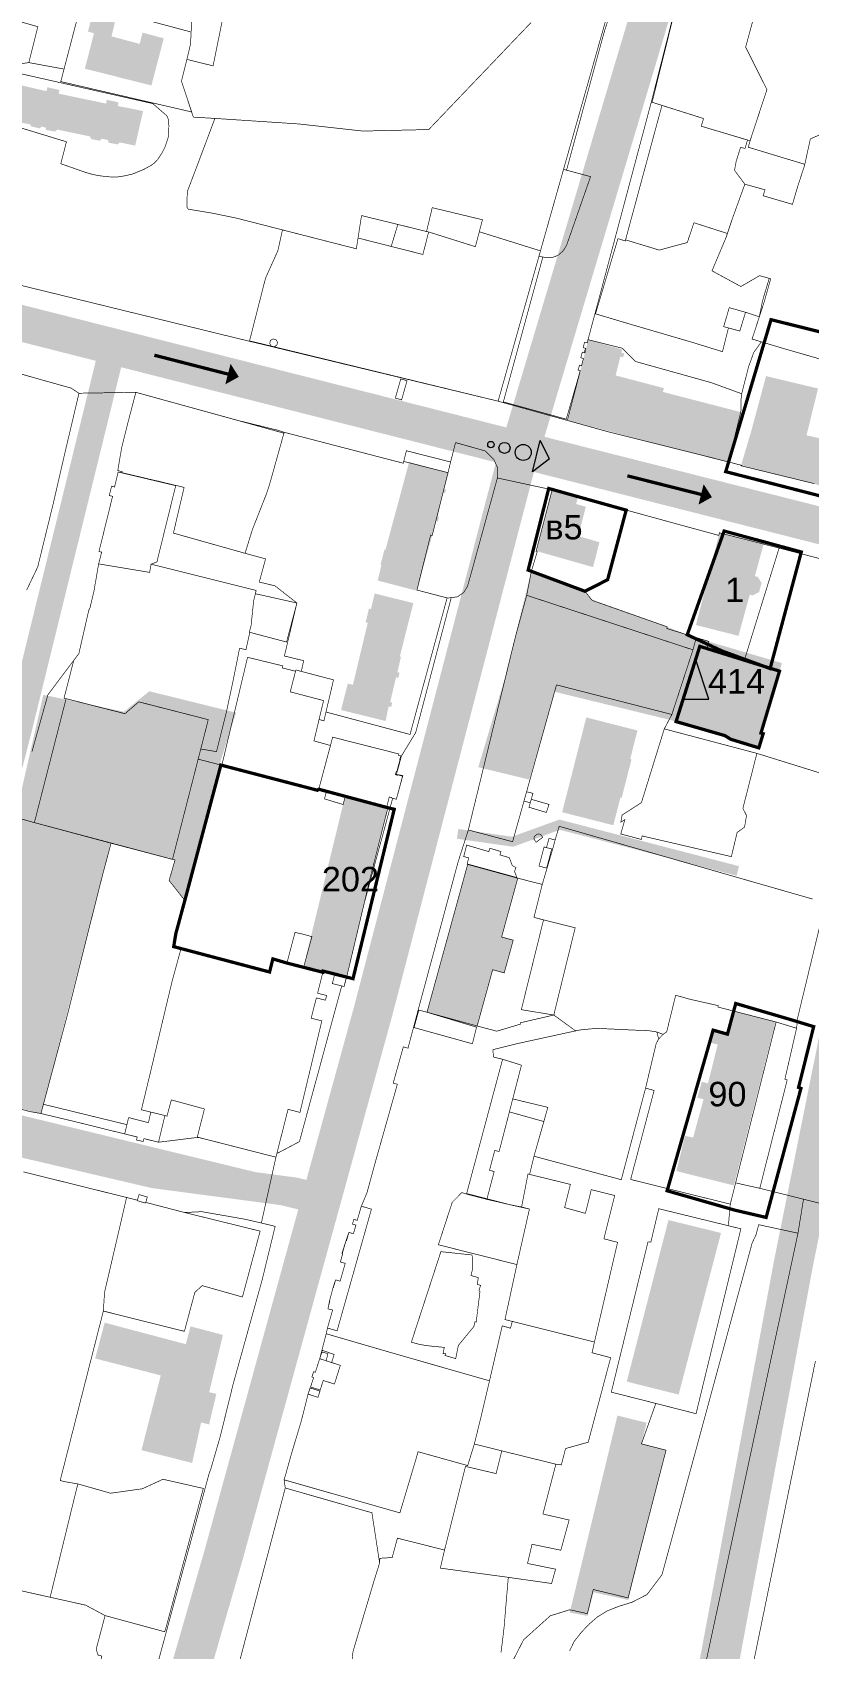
# Model space of a CAD drawing. Header units: millimetres. Extents: x 21689 to 31331, y 37531 to 43751.
# Drawn here: x 25695.3 to 25932.9, y 41633 to 42127.4 of the extents above; entities that cross this region are included whole.
import ezdxf

# ---------------------------------------------------------------- set-up
doc = ezdxf.new("R2010")
doc.units = ezdxf.units.MM
doc.linetypes.add('g5_084', pattern=[0.4, 0.2, -0.2])
for name, color, linetype, lineweight, transparency in [('0.1 ОКН', 1, 'Continuous', 9, 0.4), ('00 Выявленные ОКН', 30, 'Continuous', 9, 0.4), ('00 Дороги', 252, 'Continuous', 9, 0.2), ('00 ОКН', 1, 'Continuous', 9, 0.4), ('24. ценная дореволюц постройка', 192, 'Continuous', 13, 0.4)]:
    doc.layers.add(name, color=color, linetype=linetype, lineweight=lineweight, transparency=transparency)
for name, color, linetype, lineweight in [('0.15 - Видовые раскрытия', 22, 'Continuous', 9), ('00 границы ОКН', 1, 'Continuous', 40), ('00 номер ОКН', 7, 'Continuous', 15), ('00 Разраб границы', 5, 'g5_084', 50), ('CONTUR', 150, 'Continuous', 9)]:
    doc.layers.add(name, color=color, linetype=linetype, lineweight=lineweight)
doc.layers.add('0.16.3 - пешеходные пути', color=40, linetype='boundary')
doc.layers.add('00 Парки и скверы', color=114, linetype='Continuous', lineweight=9, true_color=0x00a945, transparency=0.5)
doc.layers.add('25. ценная историческая застройка сов пер', color=92, linetype='Continuous', lineweight=0, true_color=0x19df16)
doc.styles.get("Standard").update_dxf_attribs({"font": 'arial.ttf'})
doc.linetypes.add('474_2', pattern='A,1,-0.5,[222,geobl2.shx,S=0.1,R=0,X=0,Y=0],-0.5,3', length=5)
doc.linetypes.add('boundary', pattern='A,7,-3,[1,bnd.shx,S=1,R=0,X=0,Y=0],-3,3', length=16)

# ---------------------------------------------------------------- blocks, each defined once
blk = doc.blocks.new('участки все')
at = {"layer": 'CONTUR', "const_width": 0.2}
for points in [[(3028.05, 3980.34), (3048.25, 4078.64)], [(3009.58, 4509.19), (2997.99, 4463.57), (2981.2, 4400.52), (2978.65, 4391), (2978.39, 4390.03), (2977.59, 4390.23), (2977.19, 4388.54), (2977.96, 4388.35), (2977.58, 4387.48), (2977.7, 4386.97), (2976.89, 4387.18), (2976.45, 4385.46), (2977.25, 4385.25), (2976.68, 4383.05), (2976.07, 4383.21), (2975.62, 4381.69), (2976.28, 4381.52), (2972, 4366.69), (2952.74, 4371.96), (2964.83, 4416.28), (2966.34, 4416.05), (2968.21, 4416.27), (2969.62, 4416.91), (2971.01, 4418.11), (2972.11, 4419.9), (2979.43, 4440.86), (2972.08, 4442.85), (2983.5, 4484.74), (2990.9, 4508.32)], [(3057.86, 4124.78), (3031.22, 4131.44), (3039.6, 4164.55), (3038.9, 4164.8), (3042.48, 4180.4), (3042.8, 4183.57), (3051.34, 4218.92)], [(2857.77, 4497.46), (2857.02, 4481.46), (2855.91, 4476.74), (2858.32, 4476.11), (2863.91, 4474.75), (2869.81, 4503.77)], [(2869.81, 4503.77), (2863.91, 4474.75), (2858.32, 4476.11), (2855.91, 4476.74), (2854.24, 4470.07), (2857.87, 4459.07), (2864.47, 4458.67), (2869.67, 4458.33), (2890.24, 4456.97), (2909.71, 4454.8), (2929.92, 4455.27), (2961.2, 4487.99)], [(2961.2, 4487.99), (2929.92, 4455.27), (2909.71, 4454.8), (2890.24, 4456.97), (2869.67, 4458.33), (2864.47, 4458.67), (2857.88, 4441.17), (2856.01, 4436.28), (2855.9, 4431.54), (2856.32, 4430.92), (2863.56, 4429.72), (2871.09, 4428.17), (2907.76, 4418.79), (2908.44, 4423.19), (2909.34, 4428.95), (2919.54, 4426.47), (2929.23, 4424.07), (2930.98, 4431.37), (2946.35, 4427.68), (2945.38, 4424.01), (2964.1, 4418.16), (2989.79, 4508.87)], [(3058.47, 4382.55), (3038.99, 4388.15), (3031.69, 4390.34), (3028.86, 4391.18), (3032.48, 4402.27), (3033.03, 4404.21), (3034.55, 4409.61), (3033.09, 4410.03), (3031.16, 4410.58), (3025.43, 4407.26), (3016.6, 4412.05), (3020.95, 4422.39), (3021.52, 4424.13), (3022.72, 4427.72), (3026.64, 4438.54), (3032.81, 4436.85), (3032.24, 4435.02), (3038.76, 4433.11), (3041.22, 4432.39), (3042.66, 4437.34), (3044.92, 4444.32), (3046.69, 4452.39)], [(2802.95, 4472.82), (2845.48, 4463.2), (2849.71, 4459.51), (2849.95, 4459.11), (2850.18, 4458.48), (2850.38, 4456.43), (2850.33, 4454.33), (2850.16, 4452.81), (2849.28, 4450.13), (2848.3, 4448.14), (2846.97, 4446.13), (2846.11, 4445.18), (2845.05, 4444.37), (2842.69, 4443.08), (2839.32, 4441.68), (2836.75, 4441.09), (2834.51, 4440.75), (2832.84, 4440.75), (2830.72, 4440.94), (2828.68, 4441.2), (2826.71, 4441.63), (2824.82, 4442.18), (2817.31, 4444.82), (2819.03, 4451.52), (2805.07, 4455.78)], [(2766.23, 4417.12), (2875.03, 4390.51), (2881.48, 4388.98), (2882.9, 4388.62), (2951.13, 4372.19), (2972.34, 4366.29), (2984.4, 4362.94), (3021.67, 4353.6), (3025.27, 4352.66), (3025.67, 4352.39), (3047.93, 4346.96)], [(3066.52, 4319.66), (3037.13, 4327.26), (3018.85, 4331.93), (3018.66, 4331.13), (2967.69, 4345.08), (2950.92, 4348.7), (2950.89, 4352.01), (2949.78, 4354.44), (2947.19, 4356.97), (2938.12, 4359.53), (2936.74, 4354.15), (2936.6, 4353.59), (2923.07, 4357.02), (2922.26, 4353.76), (2922.11, 4353.21), (2885.57, 4362.7), (2883.8, 4363.28), (2871.68, 4366.25), (2848.58, 4372.61), (2840.26, 4374.9), (2822.87, 4374.62), (2820.42, 4376.2), (2811.99, 4378.56), (2778.75, 4387.97)], [(3047.93, 4346.96), (3025.67, 4352.39), (3025.71, 4352.56), (3025.27, 4352.66), (3021.67, 4353.6), (3024.03, 4363.32), (3025.44, 4369.13), (3025.45, 4372.47), (3025.69, 4374.46), (3027.8, 4382.79), (3028.73, 4385.29), (3029.32, 4387), (3031.39, 4389.92), (3031.69, 4390.34), (3031.69, 4390.34), (3038.99, 4388.15), (3058.47, 4382.55)], [(2778.75, 4387.98), (2811.99, 4378.56), (2820.43, 4376.2), (2822.87, 4374.62), (2819.5, 4360.33), (2818.86, 4357.66), (2814.94, 4340.65), (2810.25, 4321.5), (2806.84, 4314.38)], [(2806.84, 4314.38), (2810.25, 4321.5), (2814.94, 4340.65), (2818.86, 4357.66), (2819.5, 4360.33), (2822.87, 4374.62), (2840.27, 4374.9), (2837.8, 4365.42), (2835.92, 4357.9), (2834.74, 4350.95), (2834.93, 4350.91), (2836.11, 4350.61), (2836.03, 4350.31), (2836.03, 4350.24), (2834.86, 4350.52), (2833.76, 4345.95), (2832.87, 4346.19), (2832.14, 4343.32), (2833.16, 4343.09), (2828.99, 4326.21), (2829.82, 4326.02), (2828.88, 4322.42), (2827.47, 4314.16), (2826.28, 4309.1), (2825.87, 4308.23), (2822.83, 4294.98), (2813.36, 4282.39), (2808.48, 4264.98)], [(2842.62, 3970.03), (2862.74, 4044.36), (2863.25, 4045.7), (2866.07, 4055.42), (2870.13, 4071.86), (2870.13, 4071.86), (2878.94, 4103.48), (2882.9, 4119.8), (2878.69, 4120.83), (2883.14, 4140.96), (2883.42, 4142.07), (2890.34, 4145.72), (2903.27, 4193.32), (2904, 4193.14), (2904.79, 4196.05), (2910.21, 4218.83), (2918.87, 4250.73), (2920, 4250.43), (2921.98, 4257.67), (2919.98, 4258.05), (2920.55, 4259.9), (2921.56, 4263.69), (2925.92, 4270.84), (2936.8, 4312.11), (2938.71, 4312.35), (2940.61, 4313.68), (2941.8, 4315.6), (2950.92, 4348.7), (2967.69, 4345.08), (2962.75, 4326.23), (2963.11, 4326.12), (2961.31, 4320.14), (2959.89, 4312.82), (2956.99, 4302.2), (2955.92, 4298.07), (2942.02, 4241.04), (2938.93, 4231.4), (2926.7, 4186.11), (2923.56, 4174.3), (2922.13, 4174.7), (2919.03, 4163.62), (2920.3, 4163.25), (2913.79, 4140.25), (2910.98, 4129.99), (2909.27, 4125.97), (2908.03, 4121.65), (2906.98, 4121.94), (2906.56, 4120.5), (2907.62, 4120.2), (2906.86, 4117.55), (2905.47, 4117.95), (2904.61, 4115.47), (2903.33, 4111.46), (2903.51, 4111.31), (2902.87, 4108.92), (2904.35, 4108.49), (2902.8, 4103.04), (2901.39, 4103.43), (2900.62, 4101.05), (2899.57, 4097.1), (2899.05, 4094.59), (2900.49, 4094.21), (2898.92, 4088.71), (2898.53, 4086.95), (2897.08, 4081.37), (2896.54, 4079.33), (2895.2, 4075.18), (2894.68, 4075.34), (2894.15, 4073.72), (2894.68, 4073.54), (2893.74, 4070.66), (2896.69, 4069.75), (2896.62, 4069.41), (2893.61, 4070.38), (2892.98, 4068.48), (2890.87, 4060.15), (2887.86, 4050.13), (2886, 4043.46), (2885.72, 4042.71), (2885.64, 4042.28), (2886, 4039.78), (2867.09, 3968.08)], [(3051.34, 4218.92), (3042.8, 4183.57), (3042.48, 4180.4), (3036.22, 4182.3), (3035.84, 4182.4), (3018.43, 4186.88), (3018.53, 4187.3), (3010, 4189.22), (3005.48, 4190.49), (3003.64, 4183.01), (3002.74, 4179.32), (3002.17, 4178.92), (3001.65, 4178.52), (2999.75, 4179.24), (2997.75, 4179.59), (2981.3, 4180.37), (2976.08, 4179.86), (2974.86, 4179.59), (2968.18, 4184.44), (2971.23, 4196.93), (2972.55, 4202.3), (2974.73, 4211.11), (2965.04, 4213.55), (2962.1, 4214.29), (2962.96, 4217.71), (2964.65, 4224.38), (2967.82, 4235.15), (2968.59, 4238), (2969.83, 4242.17), (2969.83, 4242.17), (3047.38, 4219.91)], [(2807.92, 4154.9), (2811.23, 4154.31), (2821.45, 4151.88), (2836.86, 4148.07), (2840.69, 4147.13), (2840.48, 4146.22), (2842.53, 4145.76), (2842.74, 4146.64), (2847.21, 4145.53), (2859.02, 4146.99), (2859.98, 4146.87), (2870.85, 4144.1), (2883.14, 4140.96), (2883.14, 4140.96), (2878.69, 4120.82), (2873.71, 4121.98), (2860.47, 4124.29), (2855.19, 4124.04), (2843.3, 4127.13), (2843.79, 4128.77), (2841.27, 4129.53), (2840.75, 4127.79), (2838.38, 4128.4), (2805.84, 4136.47)], [(2805.84, 4136.47), (2837.44, 4128.64), (2836.49, 4124.51), (2835.13, 4118.67), (2833.15, 4110.15), (2830.69, 4099.61), (2830.33, 4093.9), (2817.12, 4042.07), (2817.69, 4041.92), (2818.57, 4041.7), (2822.51, 4041.03), (2814.04, 4006.36), (2803.48, 4008.72)], [(2952.54, 3980.88), (2958.94, 3993.36), (2967.11, 4000.69), (2973.06, 4002.54), (2978.45, 4001.34), (2980.26, 4008.73), (2990.91, 4006.16), (2994.28, 4019.48), (3002.53, 4051.34), (2995, 4053.28), (2999.4, 4065.64), (3011.72, 4062.51), (3025.43, 4119.05), (3021.61, 4119.99), (3022.18, 4126.6), (3023.82, 4133.1), (3023.82, 4133.1), (3031.22, 4131.44), (3044.59, 4128.1), (3042.91, 4117.71), (3030.88, 4120.31), (3030.09, 4117.28), (3028.87, 4114.68), (3001.29, 4013.24), (2996.69, 4007.18), (2992.15, 4004.85), (2987.91, 4003.53), (2984.55, 4002.19), (2981.55, 4000.36), (2978.85, 3998.02), (2976.6, 3995.62), (2974.39, 3992.82), (2973.03, 3989.97)], [(2973.03, 3989.97), (2974.39, 3992.82), (2976.6, 3995.62), (2978.85, 3998.02), (2981.55, 4000.36), (2984.55, 4002.19), (2987.91, 4003.53), (2992.15, 4004.85), (2996.69, 4007.18), (3001.29, 4013.24), (3028.87, 4114.68), (3030.09, 4117.28), (3030.88, 4120.31), (3030.88, 4120.31), (3042.91, 4117.71), (3011.75, 3972.55)], [(2952.01, 3989.46), (2952.53, 3993.43), (2952.99, 3997.41), (2953.65, 4005.39), (2954.26, 4012.45), (2933.46, 4015.27), (2934.74, 4020.8), (2920.33, 4024.44), (2918.72, 4018.51), (2914.96, 4018.28), (2914.87, 4016.84), (2914.87, 4016.84), (2913.17, 4011.42), (2911.53, 4005.87), (2906.71, 3989.72)]]:
    blk.add_lwpolyline(points, dxfattribs=at)
for points in [[(3009.58, 4509.19), (3033.01, 4502.94), (3026.89, 4480.47), (3033.4, 4467.49), (3028.25, 4451.84), (3013.31, 4456.29), (3014, 4458.64), (2998.26, 4463.62), (3009.58, 4509.19)], [(2773.65, 4492.02), (2776.93, 4493.07), (2790.78, 4497.14), (2791.35, 4500.19), (2804.06, 4501.47), (2800.95, 4489.39), (2810.28, 4486.72), (2807.54, 4475.74), (2802.52, 4475.07), (2778.5, 4480.39), (2773.65, 4492.02)], [(2800.95, 4489.39), (2804.06, 4501.47), (2806.08, 4501.67), (2820.37, 4502.82), (2829.08, 4503.28), (2829.04, 4498.83), (2826.8, 4493.66), (2826.66, 4493.26), (2823.61, 4494.07), (2818.3, 4473.77), (2807.54, 4475.74), (2810.28, 4486.72), (2800.95, 4489.39)], [(3032.33, 4500.47), (3026.89, 4480.47), (3033.4, 4467.49), (3028.25, 4451.84), (3027.7, 4449.86), (3044.99, 4444.63), (3046.69, 4452.39), (3053.04, 4455.24), (3052.92, 4455.46), (3050.18, 4461.96), (3053.17, 4470.61), (3059.49, 4490.45), (3058.43, 4490.82), (3060.52, 4495.71), (3040.16, 4499.05), (3032.33, 4500.47)], [(2823.61, 4494.07), (2857.2, 4485.09), (2857.02, 4481.46), (2855.91, 4476.74), (2854.24, 4470.07), (2857.34, 4460.65), (2817.3, 4469.94), (2823.61, 4494.07)], [(3000.76, 4460.74), (3001.28, 4462.65), (3014, 4458.64), (3013.31, 4456.29), (3027.47, 4452.06), (3026.7, 4449.51), (3025.32, 4449.78), (3024.01, 4445.61), (3023.73, 4444.12), (3023.49, 4442.8), (3026.64, 4438.54), (3022.72, 4427.72), (3021.52, 4424.13), (3021.37, 4423.68), (3021.29, 4423.48), (3011.06, 4426.77), (3009.45, 4421.98), (3009.03, 4420.71), (3004.8, 4419.58), (3000.61, 4418.44), (3000.44, 4418.4), (2990.14, 4421.53), (2991.63, 4427.04), (2993.24, 4432.99), (3000.76, 4460.74)], [(2971.16, 4443.09), (2979.43, 4440.86), (2972.11, 4419.9), (2971.01, 4418.11), (2969.62, 4416.91), (2968.21, 4416.27), (2966.34, 4416.05), (2963.63, 4416.46), (2964.1, 4418.16), (2971.16, 4443.09)], [(2907.76, 4418.79), (2908.27, 4422.09), (2928.12, 4417.06), (2929.87, 4423.95), (2944.19, 4419.44), (2945.38, 4424.01), (2964.1, 4418.16), (2951.14, 4372.19), (2882.87, 4388.75), (2881.47, 4389.1), (2875.07, 4390.63), (2879.95, 4409.78), (2883.75, 4418.25), (2885.14, 4424.57), (2907.76, 4418.79)], [(2920.44, 4426.25), (2929.23, 4424.07), (2929.87, 4423.95), (2928.12, 4417.06), (2918.43, 4419.51), (2920.44, 4426.25)], [(2987.81, 4421.9), (2990.05, 4421.2), (2990.14, 4421.53), (3000.44, 4418.4), (3000.61, 4418.44), (3004.8, 4419.58), (3009.03, 4420.71), (3009.45, 4421.98), (3011.06, 4426.77), (3021.29, 4423.48), (3020.95, 4422.39), (3016.6, 4412.05), (3025.43, 4407.26), (3031.16, 4410.58), (3033.09, 4410.03), (3034.11, 4409.73), (3032.37, 4404), (3031.92, 4402.23), (3031.07, 4398), (3030.92, 4398.05), (3027.06, 4399.31), (3026.85, 4399.37), (3021.87, 4400.8), (3020.17, 4394.99), (3021.63, 4394.59), (3019.8, 4387.33), (3010.57, 4390.18), (2992.58, 4395.44), (2980.94, 4398.9), (2987.81, 4421.9)], [(3020.17, 4394.99), (3021.87, 4400.8), (3026.85, 4399.37), (3025.11, 4393.65), (3020.17, 4394.99)], [(2881.71, 4389.04), (2881.24, 4389.83), (2881.45, 4390.76), (2882.24, 4391.22), (2883.17, 4391), (2883.63, 4390.21), (2883.41, 4389.3), (2882.62, 4388.83), (2881.71, 4389.04)], [(2978.65, 4391), (2989.1, 4388.4), (2993.17, 4384.33), (3016.34, 4377.86), (3025.69, 4374.46), (3025.45, 4372.47), (3025.44, 4369.13), (3024.03, 4363.32), (3021.67, 4353.6), (2984.4, 4362.94), (2972.34, 4366.29), (2976.28, 4381.52), (2975.61, 4381.69), (2976.07, 4383.21), (2976.68, 4383.05), (2977.25, 4385.25), (2976.45, 4385.46), (2976.89, 4387.18), (2977.69, 4386.97), (2977.83, 4387.5), (2977.73, 4387.52), (2977.96, 4388.35), (2977.18, 4388.54), (2977.59, 4390.23), (2978.39, 4390.03), (2978.65, 4391)], [(2921.34, 4378.98), (2923.26, 4378.45), (2921.61, 4372.59), (2919.69, 4373.14), (2921.34, 4378.98)], [(2921.34, 4378.98), (2923.26, 4378.45), (2921.61, 4372.59), (2919.69, 4373.14), (2921.34, 4378.98)], [(2840.27, 4374.9), (2848.58, 4372.61), (2885.59, 4362.4), (2881.13, 4346.49), (2880.14, 4343.57), (2875.92, 4332.87), (2873.7, 4325.66), (2851.77, 4331.84), (2855.04, 4345.81), (2846.71, 4347.82), (2846.42, 4347.87), (2836.87, 4350.12), (2836.03, 4350.31), (2836.11, 4350.61), (2834.93, 4350.91), (2834.74, 4350.95), (2835.92, 4357.9), (2837.8, 4365.42), (2840.27, 4374.9)], [(2881.13, 4346.49), (2885.59, 4362.4), (2885.68, 4362.67), (2922.11, 4353.21), (2922.26, 4353.76), (2935.8, 4350.33), (2930.98, 4331.12), (2930.5, 4331.23), (2926.3, 4314.42), (2934.43, 4312.3), (2935.53, 4312.02), (2924.18, 4270.25), (2918.74, 4271.7), (2903.13, 4275.87), (2902.25, 4276.11), (2898.46, 4277.12), (2900.77, 4286.95), (2890.9, 4289.54), (2891.65, 4292.82), (2885.74, 4294.25), (2889.56, 4310.46), (2882.86, 4315.71), (2878.05, 4316.86), (2879.97, 4323.95), (2873.7, 4325.66), (2875.92, 4332.87), (2880.14, 4343.57), (2881.13, 4346.49)], [(2935.8, 4350.33), (2936.6, 4353.59), (2923.07, 4357.02), (2922.26, 4353.76), (2935.8, 4350.33)], [(2938.12, 4359.52), (2947.19, 4356.97), (2949.78, 4354.44), (2950.89, 4352.02), (2950.92, 4348.7), (2941.8, 4315.6), (2940.61, 4313.68), (2938.71, 4312.35), (2935.7, 4311.97), (2934.43, 4312.3), (2926.3, 4314.42), (2930.5, 4331.23), (2930.98, 4331.12), (2935.8, 4350.33), (2936.6, 4353.59), (2936.74, 4354.15), (2938.12, 4359.52)], [(2834.86, 4350.52), (2852.48, 4346.35), (2847.07, 4324.46), (2846.77, 4323.06), (2844.94, 4322.34), (2844.5, 4319.82), (2828.88, 4322.42), (2829.82, 4326.02), (2828.99, 4326.21), (2833.16, 4343.09), (2832.14, 4343.32), (2832.87, 4346.19), (2833.76, 4345.95), (2834.86, 4350.52)], [(2967.69, 4345.08), (3018.66, 4331.13), (3018.85, 4331.93), (3037.13, 4327.26), (3026.52, 4293.03), (3014.97, 4296.6), (3015.65, 4298.69), (3002.81, 4302.64), (3002.83, 4303.19), (2979.92, 4311.27), (2977.72, 4314.05), (2961.31, 4320.14), (2963.11, 4326.12), (2962.75, 4326.23), (2967.69, 4345.08)], [(3011.77, 4299.83), (3015.65, 4298.69), (3014.97, 4296.6), (3026.52, 4293.03), (3037.13, 4327.26), (3066.51, 4319.66), (3065.12, 4313.84), (3064.58, 4310.88), (3069.17, 4309.78), (3054.35, 4257.01), (3030.33, 4264.47), (3001.99, 4271.96), (3004.31, 4276.36), (3010.77, 4296.13), (3011.77, 4299.83)], [(2828.88, 4322.42), (2844.5, 4319.82), (2844.94, 4322.34), (2860.29, 4318.5), (2870.93, 4315.84), (2877.09, 4314.29), (2876.86, 4313.3), (2876.31, 4311.04), (2875.54, 4303.54), (2875, 4301.53), (2875.15, 4301.49), (2873.97, 4296.19), (2872.02, 4296.62), (2870.17, 4287.33), (2868.26, 4278.38), (2868.01, 4277.22), (2864.96, 4265), (2860.14, 4265.79), (2862.44, 4274.78), (2841.17, 4280.23), (2836.98, 4276.61), (2818.93, 4281.2), (2818.3, 4281.35), (2821.26, 4292.89), (2822.83, 4294.98), (2825.87, 4308.23), (2826.28, 4309.1), (2827.47, 4314.16), (2828.88, 4322.42)], [(2889.56, 4310.46), (2886.39, 4298.52), (2875, 4301.53), (2875.54, 4303.54), (2876.31, 4311.04), (2876.86, 4313.3), (2889.56, 4310.46)], [(2955.57, 4237.44), (2942.02, 4241.04), (2955.92, 4298.07), (2956.99, 4302.2), (2959.89, 4312.81), (3010.77, 4296.13), (3004.31, 4276.36), (2969.01, 4285.42), (2955.57, 4237.44)], [(2874.46, 4293.85), (2885.24, 4291.23), (2885.11, 4290.6), (2889.14, 4289.58), (2887.52, 4283.29), (2897.72, 4280.62), (2896.34, 4274.82), (2894.78, 4268.28), (2899.84, 4266.88), (2896.25, 4253.5), (2895.85, 4253.19), (2866.59, 4260.82), (2874.46, 4293.85)], [(2890.9, 4289.54), (2900.77, 4286.95), (2898.46, 4277.12), (2897.83, 4274.43), (2896.34, 4274.82), (2897.72, 4280.62), (2887.52, 4283.29), (2889.14, 4289.58), (2889.24, 4289.98), (2890.9, 4289.54)], [(2818.93, 4281.2), (2836.96, 4276.59), (2841.17, 4280.22), (2862.44, 4274.78), (2851.49, 4232.05), (2809.22, 4243.29), (2818.93, 4281.2)], [(3001.99, 4271.96), (3030.33, 4264.47), (3026.04, 4247.61), (3027.16, 4245.48), (3026.56, 4241.93), (3024.28, 4240.26), (3022.52, 4232.88), (2995.2, 4239.22), (2995.02, 4238.13), (2988.68, 4239.82), (2989.93, 4244.2), (2988.7, 4243.42), (2989.09, 4245.61), (2995, 4249.41), (3001.99, 4271.96)], [(2920.13, 4258.89), (2919.97, 4258.92), (2919.7, 4257.96), (2920.43, 4257.77), (2920.46, 4257.9), (2921.89, 4257.51), (2920, 4250.43), (2918.55, 4250.83), (2918.57, 4250.92), (2917.84, 4251.14), (2917.03, 4247.94), (2896.25, 4253.5), (2900.16, 4268.12), (2900.51, 4269.42), (2915.06, 4265.74), (2920.75, 4264.29), (2920.64, 4263.88), (2921.33, 4263.7), (2921.02, 4262.53), (2921.11, 4262.52), (2920.13, 4258.89)], [(2859.34, 4262.7), (2866.59, 4260.82), (2895.85, 4253.19), (2896.25, 4253.5), (2898.62, 4252.87), (2898.01, 4250.54), (2903.7, 4248.82), (2904.37, 4251.33), (2917.03, 4247.94), (2917.4, 4247.84), (2911.97, 4226.28), (2904.79, 4196.05), (2904.7, 4196.06), (2901.14, 4196.93), (2897.58, 4197.88), (2897.5, 4197.52), (2891.63, 4199.02), (2891.71, 4199.39), (2894.15, 4208.39), (2891.72, 4209.1), (2888.99, 4209.71), (2886.6, 4200.7), (2886.51, 4200.34), (2885.22, 4200.67), (2882.21, 4201.61), (2881.2, 4197.6), (2866.08, 4201.51), (2856.02, 4204.19), (2854.1, 4204.76), (2851.86, 4205.36), (2852.51, 4209.36), (2855.27, 4219.46), (2850.45, 4225.59), (2852.27, 4231.87), (2851.49, 4232.05), (2859.34, 4262.7)], [(2959.04, 4249.85), (2959.85, 4252.73), (2961.79, 4252.25), (2960.99, 4249.37), (2959.04, 4249.85)], [(2961.28, 4250.42), (2966.7, 4248.85), (2965.91, 4246.39), (2960.58, 4247.99), (2960.99, 4249.37), (2961.28, 4250.42)], [(2832.69, 4236.99), (2830.15, 4227.52), (2826.41, 4212.71), (2819.5, 4185.11), (2811.23, 4154.31), (2807.92, 4154.9), (2786.81, 4160.37), (2782.63, 4163.21), (2803.38, 4244.93), (2809.22, 4243.29), (2832.69, 4236.99)], [(2832.69, 4236.99), (2830.15, 4227.52), (2826.41, 4212.71), (2819.5, 4185.11), (2811.99, 4157.14), (2837.54, 4150.91), (2838.06, 4153.07), (2844.12, 4151.51), (2844.86, 4154.75), (2841.97, 4155.45), (2844.71, 4166.78), (2844.97, 4167.88), (2849.63, 4187.51), (2851.42, 4194.97), (2854.1, 4204.76), (2851.86, 4205.36), (2852.51, 4209.36), (2855.27, 4219.46), (2850.45, 4225.59), (2852.27, 4231.87), (2851.49, 4232.05), (2832.69, 4236.99)], [(2962.21, 4239.07), (2963.25, 4239.85), (2964.09, 4239.73), (2964.8, 4238.8), (2962.79, 4237.3), (2962.1, 4238.23), (2962.21, 4239.07)], [(2966.71, 4238.44), (2968.59, 4238), (2967.82, 4235.15), (2967.55, 4235.23), (2965.94, 4235.65), (2966.71, 4238.44)], [(2941.67, 4230.65), (2942.15, 4232.52), (2940.61, 4232.91), (2941.52, 4236.41), (2943.02, 4235.97), (2948.3, 4234.41), (2948.6, 4235.45), (2952.02, 4234.43), (2951.72, 4233.41), (2954.56, 4232.57), (2955.49, 4230.12), (2956.61, 4229.57), (2956.17, 4228.36), (2956.88, 4226.48), (2952.29, 4227.75), (2941.67, 4230.65)], [(2963.65, 4230), (2965.21, 4235.84), (2967.55, 4235.23), (2965.99, 4229.37), (2963.65, 4230)], [(2941.82, 4230.51), (2957.15, 4226.29), (2952.21, 4208.3), (2955.76, 4207.33), (2953.01, 4197.33), (2949.47, 4198.3), (2946.72, 4188.32), (2944.72, 4181.08), (2929.38, 4185.29), (2941.82, 4230.51)], [(2952.21, 4208.3), (2957.15, 4226.29), (2964.65, 4224.38), (2962.96, 4217.71), (2962.1, 4214.29), (2965.04, 4213.55), (2958.25, 4186.1), (2958.72, 4186), (2968.18, 4184.44), (2957.89, 4182.05), (2958, 4181.66), (2950.74, 4179.49), (2944.72, 4181.08), (2946.72, 4188.32), (2949.47, 4198.3), (2953.01, 4197.33), (2955.76, 4207.33), (2952.21, 4208.3)], [(2965.04, 4213.55), (2974.73, 4211.11), (2972.55, 4202.3), (2971.23, 4196.93), (2968.18, 4184.44), (2958.72, 4186), (2958.25, 4186.1), (2965.04, 4213.55)], [(2891.72, 4209.1), (2894.15, 4208.39), (2891.71, 4199.39), (2886.6, 4200.7), (2888.99, 4209.71), (2891.72, 4209.1)], [(2856.02, 4204.19), (2866.08, 4201.51), (2881.2, 4197.6), (2882.21, 4201.61), (2885.22, 4200.67), (2897.5, 4197.52), (2895.89, 4191.12), (2898.65, 4190.41), (2898.28, 4188.97), (2895.51, 4189.67), (2893.93, 4183.47), (2896.26, 4182.89), (2897.19, 4182.65), (2890.5, 4154.66), (2889.18, 4155), (2886.85, 4155.58), (2883.14, 4140.96), (2870.85, 4144.1), (2859.07, 4147.11), (2861.27, 4155.72), (2851.14, 4158.48), (2849.79, 4153.51), (2849.17, 4153.69), (2844.86, 4154.75), (2841.97, 4155.45), (2844.71, 4166.78), (2844.97, 4167.88), (2849.63, 4187.51), (2851.42, 4194.97), (2854.1, 4204.76), (2856.02, 4204.19)], [(2901.14, 4196.93), (2904.7, 4196.06), (2904, 4193.14), (2900.4, 4194.07), (2901.14, 4196.93)], [(3036.22, 4182.3), (3022.18, 4126.6), (2999.2, 4132.29), (2993.09, 4133.8), (2991.7, 4134.15), (2998.88, 4161.36), (2996.27, 4162.1), (2999.5, 4175.66), (3000.26, 4177.1), (3000.7, 4177.57), (3001.18, 4178.08), (3001.65, 4178.52), (3002.17, 4178.92), (3002.74, 4179.32), (3003.64, 4183.01), (3005.48, 4190.49), (3010, 4189.22), (3018.53, 4187.3), (3018.43, 4186.88), (3035.84, 4182.4), (3036.22, 4182.3)], [(2926.87, 4185.94), (2928.92, 4185.42), (2944.54, 4180.73), (2943.27, 4175.65), (2925.42, 4180.6), (2926.87, 4185.94)], [(2956.66, 4175.62), (2976.08, 4179.86), (2981.3, 4180.37), (2997.75, 4179.59), (2999.75, 4179.24), (3000.26, 4177.1), (2999.5, 4175.66), (2996.27, 4162.1), (2988.83, 4134.07), (2962.12, 4141.26), (2966.36, 4156.2), (2955.62, 4158.78), (2958.28, 4169.1), (2952.51, 4170.91), (2949.73, 4171.58), (2949.53, 4173.83), (2956.66, 4175.62)], [(2948.99, 4138.8), (2948.51, 4136.96), (2949.93, 4136.57), (2947.74, 4128.23), (2941.51, 4129.84), (2941.55, 4130.01), (2952.51, 4170.91), (2958.28, 4169.1), (2951.45, 4142.71), (2950.1, 4143.01), (2948.99, 4138.8)], [(2849.17, 4153.69), (2844.86, 4154.75), (2844.12, 4151.51), (2838.06, 4153.07), (2836.86, 4148.07), (2840.69, 4147.14), (2840.48, 4146.22), (2842.53, 4145.76), (2842.74, 4146.64), (2847.21, 4145.54), (2848.4, 4150.5), (2849.17, 4153.69)], [(2954.59, 4154.81), (2963.81, 4152.23), (2965.14, 4151.87), (2962.12, 4141.26), (2960.77, 4135.69), (2960.27, 4135.81), (2958.33, 4125.73), (2954.68, 4126.44), (2947.74, 4128.23), (2949.93, 4136.57), (2948.51, 4136.96), (2950.1, 4143.01), (2951.45, 4142.71), (2954.59, 4154.81)], [(2958.33, 4125.73), (2960.27, 4135.81), (2973.26, 4132.64), (2971.48, 4125.55), (2977.86, 4123.77), (2979.65, 4131.03), (2986.82, 4129.24), (2983.5, 4116), (2987.7, 4114.92), (2980.62, 4084.43), (2955.48, 4090.73), (2953.24, 4091.3), (2956.89, 4108.12), (2960.72, 4125.09), (2958.33, 4125.73)], [(2836.49, 4124.51), (2837.44, 4128.64), (2838.38, 4128.4), (2840.75, 4127.79), (2840.7, 4127.65), (2843.23, 4126.92), (2843.3, 4127.13), (2855.19, 4124.04), (2875.64, 4119), (2878.31, 4118.34), (2872.89, 4098.19), (2870.54, 4098.86), (2860.57, 4101.67), (2858.95, 4100.18), (2858.32, 4099.59), (2855.14, 4087.7), (2844.63, 4090.32), (2830.33, 4093.9), (2830.69, 4099.61), (2833.15, 4110.15), (2835.13, 4118.67), (2836.49, 4124.51)], [(2841.27, 4129.53), (2843.79, 4128.77), (2843.23, 4126.92), (2840.7, 4127.65), (2841.27, 4129.53)], [(2947.62, 4128.08), (2954.68, 4126.44), (2960.72, 4125.09), (2956.89, 4108.12), (2932.86, 4114.17), (2937.1, 4127.17), (2940.01, 4130.1), (2940.29, 4130.05), (2941.47, 4129.68), (2947.62, 4128.08)], [(2909.27, 4125.97), (2912.37, 4125.07), (2901.86, 4087.85), (2898.92, 4088.71), (2900.49, 4094.21), (2899.05, 4094.59), (2899.66, 4097.04), (2899.57, 4097.1), (2900.62, 4101.05), (2900.72, 4101.02), (2901.39, 4103.43), (2902.8, 4103.04), (2904.35, 4108.49), (2902.87, 4108.92), (2903.55, 4111.34), (2903.43, 4111.41), (2904.61, 4115.47), (2904.77, 4115.44), (2905.47, 4117.95), (2906.86, 4117.55), (2907.62, 4120.2), (2906.56, 4120.5), (2906.98, 4121.94), (2908.03, 4121.65), (2909.27, 4125.97)], [(3000.3, 4125.2), (3025.43, 4119.05), (3011.72, 4062.51), (2985.78, 4069.1), (2997, 4115.06), (2997.88, 4114.98), (3000.3, 4125.2)], [(2924.58, 4084.37), (2933.62, 4112.06), (2943.19, 4111.05), (2943.29, 4106.61), (2942.83, 4104.78), (2945.09, 4104.11), (2944.73, 4102.02), (2945.77, 4101.77), (2945.28, 4100.2), (2945.58, 4099.81), (2944.43, 4090.54), (2944.05, 4090.62), (2943.73, 4089.2), (2940.12, 4084.78), (2938.98, 4083.39), (2938.17, 4079.35), (2934.85, 4080.32), (2935.12, 4080.85), (2934.31, 4080.89), (2934.66, 4082.79), (2930.03, 4083.23), (2927.27, 4083.65), (2924.58, 4084.37)], [(2952.4, 4089.37), (2954.93, 4088.65), (2955.48, 4090.73), (2980.62, 4084.43), (2979.88, 4081.14), (2985.58, 4079.64), (2978.71, 4053.79), (2971.77, 4051.84), (2970.49, 4046.85), (2968.81, 4047.06), (2952.25, 4051.14), (2943.86, 4053.23), (2945.79, 4061.05), (2948.5, 4072.56), (2952.4, 4089.37)], [(2898.53, 4086.95), (2918.86, 4081.04), (2948.5, 4072.56), (2945.79, 4061.05), (2943.86, 4053.23), (2941.83, 4046.63), (2926.61, 4050.88), (2926.24, 4049.43), (2921.08, 4032.17), (2885.64, 4042.28), (2885.72, 4042.71), (2886, 4043.46), (2887.86, 4050.13), (2890.87, 4060.15), (2892.98, 4068.48), (2895.99, 4067.51), (2896.62, 4069.41), (2896.69, 4069.75), (2897.61, 4072.67), (2901.04, 4071.56), (2902.85, 4077.28), (2898.5, 4078.69), (2899.05, 4080.9), (2897.08, 4081.37), (2898.53, 4086.95)], [(2896.69, 4069.75), (2897.61, 4072.67), (2901.04, 4071.56), (2902.85, 4077.28), (2896.54, 4079.33), (2895.2, 4075.18), (2894.68, 4075.34), (2894.15, 4073.72), (2894.68, 4073.54), (2893.74, 4070.66), (2896.69, 4069.75)], [(2900.18, 4078.15), (2896.54, 4079.33), (2897.37, 4081.88), (2900.97, 4080.6), (2900.18, 4078.15)], [(2892.98, 4068.48), (2895.99, 4067.51), (2896.62, 4069.41), (2893.61, 4070.38), (2892.98, 4068.48)], [(2941.16, 4046.38), (2945.35, 4045.4), (2950.52, 4044.18), (2952.25, 4051.14), (2968.81, 4047.06), (2964.85, 4031.82), (2972.87, 4029.98), (2970.33, 4020.74), (2961.52, 4022.57), (2960.14, 4016.7), (2968.72, 4014.95), (2967.51, 4010.57), (2954.26, 4012.45), (2933.46, 4015.27), (2934.74, 4020.8), (2941.16, 4046.38)], [(2822.51, 4041.03), (2832.56, 4038.18), (2842.24, 4039.54), (2848.58, 4042.45), (2860.92, 4039.65), (2849.34, 3996.46), (2849.07, 3995.81), (2830.86, 4000.76), (2824.92, 4003.94), (2814.04, 4006.36), (2822.51, 4041.03)], [(2886, 4039.78), (2910.31, 4032.83), (2912.52, 4032.21), (2914.87, 4016.84), (2913.17, 4011.42), (2911.53, 4005.87), (2906.71, 3989.72), (2905.91, 3980.39), (2902.76, 3975.89), (2898.03, 3968.65), (2896.33, 3966.52), (2892.91, 3967.32), (2886.8, 3968.89), (2880.38, 3970.55), (2877.92, 3971.2), (2875.25, 3971.89), (2873.75, 3966.1), (2867.27, 3968.04), (2867.09, 3968.08), (2886, 4039.78)], [(2787.13, 4007.65), (2799.47, 4004.62), (2801.29, 4005.52), (2802.65, 4006.81), (2803.48, 4008.72), (2824.92, 4003.94), (2830.86, 4000.76), (2828.13, 3990.45), (2828.73, 3988.68), (2829.87, 3988.36), (2824.76, 3968.23), (2821.53, 3968.56), (2805.39, 3972.92), (2798.93, 3974.67), (2798.67, 3976.11), (2780.58, 3980.75), (2785.94, 4002.81), (2787.13, 4007.65)]]:
    blk.add_lwpolyline(points, close=True, dxfattribs=at)
blk = doc.blocks.new('стрелка вид улицы')
at = {"layer": '0.15 - Видовые раскрытия', "linetype": '474_2'}
h = blk.add_hatch(color=256, dxfattribs=at)
h.dxf.hatch_style = 1
h.paths.add_polyline_path([(-23.36, -2.99), (-23.36, 2.99), (-26.54, 0)])
at = {"layer": '0.15 - Видовые раскрытия', "const_width": 0.2}
blk.add_lwpolyline([(-23.36, -2.99), (-23.36, 2.99), (-26.54, 0), (-23.36, -2.99)], dxfattribs=at)
at = {"layer": '0.15 - Видовые раскрытия', "linetype": '474_2', "const_width": 1}
blk.add_lwpolyline([(-23.36, 0), (0, 0)], dxfattribs=at)

msp = doc.modelspace()

# ---------------------------------------------------------------- hatches: boundary and pattern name
at = {"layer": '0.1 ОКН', "transparency": 33554585}
h = msp.add_hatch(color=1, dxfattribs=at)
h.dxf.hatch_style = 1
h.paths.add_polyline_path([(25935.8, 42018.42), (25919.89, 42022.22), (25915.39, 42005.55), (25912.26, 41994.96), (25960.08, 41982.73), (25964.09, 41985.03), (25973.3, 42021.9), (25948.43, 42027.68), (25945.21, 42014.31), (25955.24, 42011.61), (25952.18, 41999.47), (25932.28, 42004.13)])
h = msp.add_hatch(color=1, dxfattribs=at)
h.dxf.hatch_style = 1
h.paths.add_polyline_path([(25935.8, 42018.42), (25919.89, 42022.22), (25915.39, 42005.55), (25912.26, 41994.96), (25960.08, 41982.73), (25964.09, 41985.03), (25973.3, 42021.9), (25948.43, 42027.68), (25945.21, 42014.31), (25955.24, 42011.61), (25952.18, 41999.47), (25932.28, 42004.13)])
at = {"layer": '0.15 - Видовые раскрытия', "transparency": 33554687}
h = msp.add_hatch(color=256, dxfattribs=at)
h.dxf.hatch_style = 1
h.paths.add_polyline_path([(25848.39, 41992.9), (25853.64, 41996.93), (25850.71, 42002.52)])
h.paths.add_polyline_path([(25843.18, 41999.45, 1), (25847.95, 41998.3, 1)])
h.paths.add_polyline_path([(25838.2, 42000.66, 1), (25841.48, 41999.87, 1)])
h.paths.add_polyline_path([(25834.73, 42001.5, 1), (25836.63, 42001.04, 1)])
h = msp.add_hatch(color=256, dxfattribs=at)
h.dxf.hatch_style = 1
h.paths.add_polyline_path([(25848.39, 41992.9), (25853.64, 41996.93), (25850.71, 42002.52)])
h.paths.add_polyline_path([(25843.18, 41999.45, 1), (25847.95, 41998.3, 1)])
h.paths.add_polyline_path([(25838.2, 42000.66, 1), (25841.48, 41999.87, 1)])
h.paths.add_polyline_path([(25834.73, 42001.5, 1), (25836.63, 42001.04, 1)])
at = {"layer": '00 Выявленные ОКН', "lineweight": 13, "transparency": 33554585}
h = msp.add_hatch(color=256, dxfattribs=at)
h.dxf.hatch_style = 1
h.paths.add_polyline_path([(25849.48, 41968.76), (25854.31, 41987.62), (25862.34, 41985.34), (25861.76, 41983.1), (25864.73, 41982.25), (25862.43, 41973.27), (25868.89, 41971.43), (25866.94, 41963.78)])
at = {"layer": '00 ОКН', "transparency": 33554585}
h = msp.add_hatch(color=1, dxfattribs=at)
h.dxf.hatch_style = 1
h.paths.add_polyline_path([(25898.44, 41946.08), (25911.45, 41942.77), (25914.91, 41955.38), (25915.81, 41955.14), (25917.76, 41956.16), (25918.52, 41958.93), (25917.36, 41960.8), (25916.46, 41961.05), (25919.16, 41970.91), (25905.63, 41974.35)])
h = msp.add_hatch(color=222, dxfattribs=at)
h.dxf.hatch_style = 1
h.paths.add_polyline_path([(25898.37, 41935.45), (25894.37, 41923.45), (25902.37, 41923.45)])
h = msp.add_hatch(color=1, dxfattribs=at)
h.dxf.hatch_style = 1
h.paths.add_polyline_path([(25778.37, 41841.61), (25791.47, 41838.33), (25804.13, 41890.09), (25790.97, 41893.35)])
h = msp.add_hatch(color=1, dxfattribs=at)
h.dxf.hatch_style = 1
h.paths.add_polyline_path([(25892.45, 41779.07), (25910.05, 41774.67), (25922.79, 41824.69), (25909.96, 41827.93), (25908.08, 41820.95), (25903.69, 41822.17), (25902.61, 41818.39), (25905.09, 41817.79), (25902.13, 41805.91), (25900.21, 41806.39), (25898.85, 41801.51), (25900.77, 41801.03), (25897.57, 41789.31), (25895.09, 41789.87)])
at = {"layer": '00 Парки и скверы'}
h = msp.add_hatch(color=256, dxfattribs=at)
h.dxf.hatch_style = 1
h.paths.add_polyline_path([(25848.08, 41962.67), (25839.75, 41929.14), (25831.82, 41902.6), (25847.44, 41898.8), (25855.16, 41925.67), (25891.16, 41916.9), (25909.05, 41911.15), (25917.68, 41908.51), (25924.74, 41934.44), (25897.51, 41942.44), (25889.17, 41945.69), (25866.37, 41953.81), (25864.71, 41956.3)])
h = msp.add_hatch(color=256, dxfattribs=at)
h.dxf.hatch_style = 1
h.paths.add_polyline_path([(25690.13, 41887.24), (25669.37, 41805.53), (25672.3, 41803.58), (25673.56, 41803.01), (25697.92, 41796.63), (25700.88, 41807.46), (25717.3, 41871.54), (25719.28, 41879.39), (25739.01, 41874.23), (25737.31, 41867.81), (25742.01, 41861.82), (25744.96, 41872.86), (25751.88, 41901.18), (25757.71, 41919.27), (25731.13, 41925.83), (25728.95, 41924.05), (25723.41, 41919.57), (25698.71, 41924.73)])
at = {"layer": '24. ценная дореволюц постройка'}
h = msp.add_hatch(color=192, dxfattribs=at)
h.dxf.hatch_style = 1
h.paths.add_polyline_path([(25735.57, 42125.52), (25729.08, 42127.27), (25728.2, 42123.82), (25719.58, 42126.13), (25720.63, 42130.35), (25713.57, 42132.22), (25712.37, 42127.61), (25714.21, 42127.05), (25711.43, 42116.24), (25731.79, 42111.11)])
h = msp.add_hatch(color=192, dxfattribs=at)
h.dxf.hatch_style = 1
h.paths.add_polyline_path([(25873.15, 41884.84), (25875.31, 41893.3), (25875.7, 41893.2), (25878.71, 41905.01), (25878.31, 41905.11), (25880.53, 41913.83), (25864.87, 41917.82), (25857.49, 41888.83)])
h = msp.add_hatch(color=192, dxfattribs=at)
h.dxf.hatch_style = 1
h.paths.add_polyline_path([(25906.11, 41760.14), (25890.02, 41764.09), (25877.26, 41714.68), (25893.14, 41710.72)])
h = msp.add_hatch(color=192, dxfattribs=at)
h.dxf.hatch_style = 1
h.paths.add_polyline_path([(25874.41, 41704.3), (25883.31, 41702.1), (25881.74, 41695.64), (25889.18, 41693.72), (25877.72, 41647.89), (25867.07, 41650.24), (25865.26, 41643.01), (25859.81, 41644.04), (25866.29, 41670.69)])
at = {"layer": '25. ценная историческая застройка сов пер', "lineweight": 30, "true_color": 0x19df16, "transparency": 33554585}
h = msp.add_hatch(color=92, dxfattribs=at)
h.dxf.hatch_style = 1
h.paths.add_polyline_path([(25726.86, 42103.78), (25721.51, 42104.83), (25721.72, 42105.93), (25718.16, 42106.74), (25717.91, 42105.57), (25703.42, 42108.6), (25703.64, 42109.73), (25699.98, 42110.55), (25699.64, 42109.37), (25692.15, 42111.1), (25689.73, 42100.17), (25694.68, 42099.22), (25695.01, 42098.55), (25697.65, 42097.98), (25698.17, 42098.55), (25699.37, 42098.25), (25699.59, 42097.49), (25702.34, 42097), (25702.98, 42097.61), (25713.02, 42095.52), (25713.33, 42094.71), (25716.02, 42094.21), (25716.56, 42094.84), (25718.54, 42094.41), (25718.68, 42093.59), (25721.46, 42093.09), (25722.1, 42093.68), (25726.84, 42092.73), (25729.22, 42103.27)])
h = msp.add_hatch(color=92, dxfattribs=at)
h.dxf.hatch_style = 1
h.paths.add_polyline_path([(25908.37, 41995.81), (25859.26, 42008.67), (25865.45, 42033.29), (25871.04, 42031.71), (25875.87, 42030.34), (25875.61, 42029.4), (25876.49, 42029.16), (25876.14, 42027.94), (25875.28, 42028.18), (25873.87, 42022.41), (25888.63, 42018.54), (25888.33, 42017.37), (25912.62, 42011.08)])
h = msp.add_hatch(color=92, dxfattribs=at)
h.dxf.hatch_style = 1
h.paths.add_polyline_path([(25908.37, 41995.81), (25859.26, 42008.67), (25865.45, 42033.29), (25871.04, 42031.71), (25875.87, 42030.34), (25875.61, 42029.4), (25876.49, 42029.16), (25876.14, 42027.94), (25875.28, 42028.18), (25873.87, 42022.41), (25888.63, 42018.54), (25888.33, 42017.37), (25912.62, 42011.08)])
h = msp.add_hatch(color=92, dxfattribs=at)
h.dxf.hatch_style = 1
h.paths.add_polyline_path([(25789.84, 41920.09), (25803.45, 41916.71), (25804.37, 41921.17), (25805.18, 41921.04), (25805.48, 41922.39), (25804.86, 41922.52), (25806.65, 41930.08), (25807.37, 41929.9), (25807.72, 41931.52), (25807.07, 41931.65), (25808.15, 41936.36), (25807.83, 41936.46), (25810.07, 41945.44), (25811.97, 41952.79), (25800.11, 41955.72), (25798.99, 41950.96), (25798.35, 41951.11), (25797.36, 41946.89), (25797.99, 41946.74), (25793.45, 41927.81), (25791.87, 41928.18)])
h.paths.add_polyline_path([(25801.05, 41959.69), (25802.17, 41964.41), (25801.9, 41964.47), (25803.14, 41969.21), (25803.43, 41969.14), (25808.78, 41988.94), (25810.65, 41995.92), (25822.78, 41992.68), (25821.41, 41987.68), (25821.95, 41987.55), (25821.68, 41986.44), (25821.12, 41986.59), (25819.23, 41979.38), (25819.8, 41979.17), (25819.45, 41977.71), (25818.94, 41977.83), (25812.91, 41956.59)])
h = msp.add_hatch(color=92, dxfattribs=at)
h.dxf.hatch_style = 1
h.paths.add_polyline_path([(25789.84, 41920.09), (25803.45, 41916.71), (25804.37, 41921.17), (25805.18, 41921.04), (25805.48, 41922.39), (25804.86, 41922.52), (25806.65, 41930.08), (25807.37, 41929.9), (25807.72, 41931.52), (25807.07, 41931.65), (25808.15, 41936.36), (25807.83, 41936.46), (25810.07, 41945.44), (25811.97, 41952.79), (25800.11, 41955.72), (25798.99, 41950.96), (25798.35, 41951.11), (25797.36, 41946.89), (25797.99, 41946.74), (25793.45, 41927.81), (25791.87, 41928.18)])
h.paths.add_polyline_path([(25801.05, 41959.69), (25802.17, 41964.41), (25801.9, 41964.47), (25803.14, 41969.21), (25803.43, 41969.14), (25808.78, 41988.94), (25810.65, 41995.92), (25822.78, 41992.68), (25821.41, 41987.68), (25821.95, 41987.55), (25821.68, 41986.44), (25821.12, 41986.59), (25819.23, 41979.38), (25819.8, 41979.17), (25819.45, 41977.71), (25818.94, 41977.83), (25812.91, 41956.59)])
h = msp.add_hatch(color=92, dxfattribs=at)
h.dxf.hatch_style = 1
h.paths.add_polyline_path([(25816.13, 41827.65), (25828.56, 41872.86), (25843.9, 41868.64), (25838.96, 41850.66), (25842.51, 41849.68), (25839.76, 41839.69), (25836.21, 41840.66), (25831.47, 41823.43)])
h = msp.add_hatch(color=92, dxfattribs=at)
h.dxf.hatch_style = 1
h.paths.add_polyline_path([(25753.68, 41728.96), (25743.76, 41731.57), (25742.32, 41726.12), (25717.48, 41732.7), (25714.58, 41721.76), (25734.65, 41716.57), (25728.74, 41693.71), (25744.26, 41689.8), (25747, 41702.18), (25749.45, 41701.57), (25751.66, 41710.94), (25749.47, 41711.43)])

# ---------------------------------------------------------------- linework, layer by layer
at = {"layer": '0.15 - Видовые раскрытия'}
for p, q in [((25848.39, 41992.9), (25850.71, 42002.52)), ((25848.39, 41992.9), (25850.71, 42002.52)), ((25853.64, 41996.93), (25850.71, 42002.52)), ((25853.64, 41996.93), (25850.71, 42002.52)), ((25853.64, 41996.93), (25848.39, 41992.9)), ((25853.64, 41996.93), (25848.39, 41992.9))]:
    msp.add_line(p, q, dxfattribs=at)
for centre, radius in [((25835.68, 42001.27), 0.978), ((25835.68, 42001.27), 0.978), ((25839.84, 42000.26), 1.69), ((25839.84, 42000.26), 1.69), ((25845.57, 41998.88), 2.45), ((25845.57, 41998.88), 2.45)]:
    msp.add_circle(centre, radius, dxfattribs=at)
at = {"layer": '0.16.3 - пешеходные пути', "color": 40, "ltscale": 0.6, "true_color": 0xf8d731, "transparency": 33554687, "const_width": 3, "flags": 128}
msp.add_lwpolyline([(25911.26, 41870.87), (25856.72, 41885.02), (25842.31, 41879.8), (25825.5, 41882.2)], dxfattribs=at)
at = {"layer": '00 границы ОКН', "const_width": 1, "flags": 128}
for points in [[(25907.05, 41974.83), (25930.67, 41968.42), (25921.13, 41932.77), (25906.47, 41938.11), (25895.77, 41943.11), (25907.05, 41974.83)], [(25892.35, 41916.55), (25899.61, 41939.57), (25924, 41931.98), (25918.33, 41913.05), (25919.01, 41912.84), (25917.68, 41908.51), (25909.05, 41911.15), (25907.29, 41912.26), (25892.35, 41916.55)], [(25903.69, 41822.17), (25908.08, 41820.95), (25910.61, 41830.33), (25928.08, 41825.2), (25934.46, 41823.25), (25929.84, 41804.65), (25930.56, 41804.36), (25919.91, 41764.89), (25910.35, 41767.11), (25889.61, 41773.05), (25903.69, 41822.17)]]:
    msp.add_lwpolyline(points, close=True, dxfattribs=at)
at = {"layer": '00 Дороги', "lineweight": 9}
for points, const_width in [([(25969.95, 42487.33), (25937.55, 42334.63), (25922.64, 42272.83), (25893.01, 42161.66), (25843.02, 41994.31), (25799.58, 41827.73), (25778.18, 41750), (25753.8, 41661.38), (25723.71, 41557.3), (25669.89, 41521.61), (25641.95, 41503.75), (25614.69, 41476.73), (25575.76, 41437.9), (25567.88, 41424.51), (25546.7, 41362.88), (25533.78, 41341.69), (25502.31, 41309.53), (25465.5, 41281.18), (25439.86, 41264.61), (25411.16, 41248.86), (25407.57, 41247.45), (25405.6, 41246.07), (25404.58, 41243.93), (25403.99, 41239.09)], 12), ([(25969.95, 42487.33), (25937.55, 42334.63), (25922.64, 42272.83), (25893.01, 42161.66), (25843.02, 41994.31), (25799.58, 41827.73), (25778.18, 41750)], 8), ([(25648.81, 41750.6), (25691.03, 41913.52), (25718.71, 42026.14)], 8), ([(25848.5, 41998.65), (25965.13, 41969.08)], 11), ([(25850.52, 41998.37), (25966.53, 41969.05)], 11), ([(25664.35, 41794.3), (25732.76, 41778.29), (25775.63, 41772.63), (25778.13, 41771.99)], 9)]:
    msp.add_lwpolyline(points, dxfattribs=dict(at, const_width=const_width))
for points, const_width in [([(25488.2, 42075.63, 0.436526), (25528.61, 42051.54), (25579.66, 42066.82), (25838.95, 42001.21)], 11), ([(25488.2, 42075.63, 0.436526), (25528.61, 42051.54), (25579.66, 42066.82), (25840.88, 42000.59)], 11), ([(25950.24, 41859.92), (25928.18, 41750.34), (25903.28, 41616.63), (25894.96, 41597.01), (25737.89, 41422.23, -0.022972), (25679.24, 41378.08), (25653.78, 41358.23), (25624.29, 41330.54), (25606.03, 41315.97), (25561.05, 41287.9), (25470.71, 41248.56), (25441.36, 41233.58), (25414.21, 41231.67), (25394.57, 41234.38), (25374.51, 41234.24), (25338.84, 41214.78), (25223.19, 41142.59), (25206.67, 41129.29), (25104.54, 41032.23), (25084.54, 41012.74), (25034.47, 40965.36), (24952.42, 40891.12)], 12), ([(25473.85, 41771.34), (25493.08, 41805.7, -0.158888), (25555.91, 41823.04), (25573.15, 41820.86), (25779.86, 41770.7)], 8)]:
    msp.add_lwpolyline(points, format="xyb", dxfattribs=dict(at, const_width=const_width))
msp.add_lwpolyline([(25718.71, 42026.14, 8, 8, 0), (25691.03, 41913.52, 8, 8, 0), (25648.81, 41750.6, 8, 8, 0), (25638.78, 41715.51, 8, 8, 0), (25627.36, 41668, 8, 8, 0), (25609.85, 41599.55, 8, 8, 0), (25590.78, 41527.6, 8, 8, 0), (25571.83, 41460.93, 8, 8, 0), (25569.77, 41449.59, 8, 8, 0), (25574.32, 41444.83, 0, 0, 0)], format="xyseb", dxfattribs=at)
at = {"layer": '00 ОКН', "color": 14}
msp.add_lwpolyline([(25898.37, 41935.45), (25894.37, 41923.45), (25902.37, 41923.45)], close=True, dxfattribs=at)
at = {"layer": '00 Разраб границы', "ltscale": 5, "const_width": 1}
for points in [[(25907.54, 41992.99), (25964.6, 41978.35), (25976.21, 42025.06), (25968.37, 42032.43), (25961.86, 42034.02), (25958.8, 42034.74), (25957.74, 42030.43), (25921.41, 42039.48), (25907.54, 41992.99)], [(25907.54, 41992.99), (25964.6, 41978.35), (25976.21, 42025.06), (25968.37, 42032.43), (25961.86, 42034.02), (25958.8, 42034.74), (25957.74, 42030.43), (25921.41, 42039.48), (25907.54, 41992.99)], [(25793.48, 41837.92), (25791.45, 41838.42), (25784.32, 41840.24), (25784.25, 41839.88), (25773.25, 41842.7), (25768.95, 41843.97), (25767.95, 41839.96), (25738.61, 41847.72), (25739.26, 41851.72), (25742.01, 41861.82), (25753.04, 41903.26), (25753.34, 41903.18), (25782.59, 41895.55), (25783, 41895.86), (25791.11, 41893.69), (25804.15, 41890.2), (25806.09, 41889.73), (25793.48, 41837.92)], [(25793.48, 41837.92), (25791.45, 41838.42), (25784.32, 41840.24), (25784.25, 41839.88), (25773.25, 41842.7), (25768.95, 41843.97), (25767.95, 41839.96), (25738.61, 41847.72), (25739.26, 41851.72), (25742.01, 41861.82), (25753.04, 41903.26), (25753.34, 41903.18), (25782.59, 41895.55), (25783, 41895.86), (25791.11, 41893.69), (25804.15, 41890.2), (25806.09, 41889.73), (25793.48, 41837.92)]]:
    msp.add_lwpolyline(points, dxfattribs=at)
at = {"layer": '00 Разраб границы', "ltscale": 10, "const_width": 1}
msp.add_lwpolyline([(25853.38, 41987.85), (25847.08, 41962.88), (25864.46, 41956.41), (25871.4, 41959.94), (25877.08, 41981.22), (25853.38, 41987.85)], dxfattribs=at)
msp.add_lwpolyline([(25853.38, 41987.85), (25847.08, 41962.88), (25864.46, 41956.41), (25871.4, 41959.94), (25877.08, 41981.22), (25853.38, 41987.85)], dxfattribs=at)

# ---------------------------------------------------------------- block references
at = {"layer": '0.15 - Видовые раскрытия'}
for p, rotation in [((25732.68, 42028.61), 165.6204193354303), ((25732.68, 42028.61), 165.6204193354303), ((25877.44, 41991.72), 165.8418697570342), ((25877.44, 41991.72), 165.8418697570342)]:
    msp.add_blockref('стрелка вид улицы', p, dxfattribs=dict(at, rotation=rotation))
at = {"layer": 'CONTUR'}
msp.add_blockref('участки все', (22886.75, 37642.36), dxfattribs=at)

# ---------------------------------------------------------------- texts
at = {"layer": '00 номер ОКН', "color": 4, "char_height": 7.5, "attachment_point": 1}
for s, width, insert in [('{\\C7;в5}', 10, (25852.36, 41979.78)), ('{\\C7;1}', 10, (25907.37, 41960.58)), ('{\\C7;414}', 4.7915, (25902.13, 41932.62)), ('{\\C7;202}', 10, (25783.95, 41872.09)), ('{\\C7;90}', 9.5914, (25902.25, 41806.37))]:
    msp.add_mtext_dynamic_manual_height_columns(s, width=width, gutter_width=12.5, heights=[0], dxfattribs=dict(at, insert=insert))

doc.saveas('drawing.dxf')
